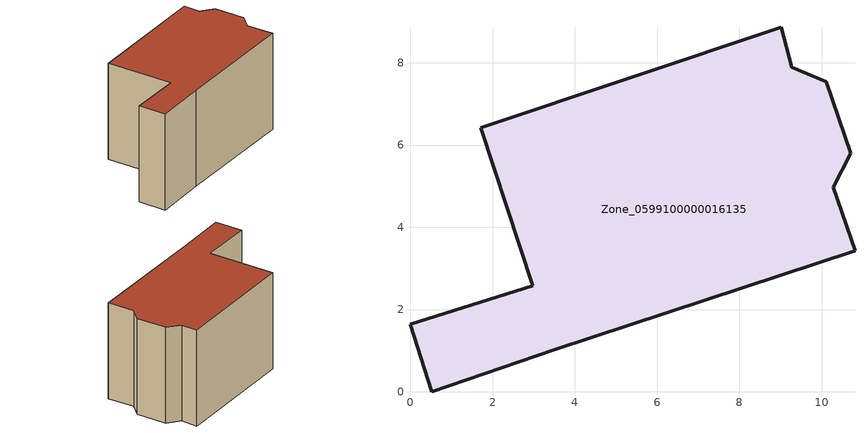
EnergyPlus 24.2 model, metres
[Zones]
Zone_0599100000016135
 floor ground (C_G): 2.97,2.57 1.71,6.42 9.01,8.86 9.27,7.89 10.11,7.54 10.71,5.8 10.28,4.97 10.81,3.42 3.49,1.03 0.51,0 0,1.64 z0
 wall outside (C_F): 10.71,5.8 10.11,7.54 9.27,7.89 9.01,8.86 1.71,6.42 2.97,2.57 0,1.64 0.51,0 3.49,1.03 10.81,3.42 10.28,4.97 10.71,5.8 z0:5.96
 roof outside (C_R): 3.49,1.03 10.81,3.42 10.28,4.97 10.71,5.8 10.11,7.54 9.27,7.89 9.01,8.86 1.71,6.42 2.97,2.57 0,1.64 0.51,0 z5.96
[BUILDING]
Pand.0599100000016135: North Axis=0; Terrain=City; Loads Convergence Tolerance Value=0.04; Temperature Convergence Tolerance Value=0.4; Solar Distribution=FullExterior; Maximum Number of Warmup Days=25; Minimum Number of Warmup Days=1
[Site:Location]
Rotterdam.The.Hague.AP_ZH_NLD Design_Conditions: Latitude=51.96; Longitude=4.45; Time Zone=1; Elevation=-4.5
[SITE:GROUNDTEMPERATURE:BUILDINGSURFACE]
18, 18, 18, 18, 18, 18, 18, 18, 18, 18, 18, 18
[MATERIAL] Thermal Absorptance=0.9; Solar Absorptance=0.7; Visible Absorptance=0.7
Name | Roughness | Thickness | Conductivity | Density | Specific Heat
G.TI.1946 | MediumSmooth | 0.15 | 1 | 540 | 1210
F.TI.1946 | Rough | 0.3 | 0.857143 | 1920 | 840
R.TI.1946 | MediumRough | 0.2 | 0.1 | 1500 | 1000
[CONSTRUCTION]
C_G: G.TI.1946
C_F: F.TI.1946
C_R: R.TI.1946
[ZONE]
Zone_0599100000016135: Type=1; Multiplier=1; Ceiling Height=Autocalculate; Volume=Autocalculate; Floor Area=autocalculate; Part of Total Floor Area=Yes
[ZONEINFILTRATION:DESIGNFLOWRATE]
Infil_Zone_0599100000016135: Zone or ZoneList or Space or SpaceList=Zone_0599100000016135; Schedule=AlwaysOn; Design Flow Rate Calculation Method=Flow/Area; Flow Rate per Floor Area=0.003; Constant Term Coefficient=1; Temperature Term Coefficient=0; Velocity Term Coefficient=0; Velocity Squared Term Coefficient=0
[HVACTEMPLATE:ZONE:IDEALLOADSAIRSYSTEM]
Zone_0599100000016135: Maximum Heating Supply Air Temperature=50; Minimum Cooling Supply Air Temperature=13; Maximum Heating Supply Air Humidity Ratio=0.0156; Minimum Cooling Supply Air Humidity Ratio=0.0077; Heating Limit=NoLimit; Cooling Limit=NoLimit; Dehumidification Control Type=ConstantSensibleHeatRatio; Cooling Sensible Heat Ratio=0.7; Dehumidification Setpoint=60; Humidification Control Type=None; Humidification Setpoint=30; Outdoor Air Method=None; Outdoor Air Flow Rate per Person=0.00944; Outdoor Air Flow Rate per Zone Floor Area=0; Outdoor Air Flow Rate per Zone=0; Demand Controlled Ventilation Type=None; Outdoor Air Economizer Type=NoEconomizer; Heat Recovery Type=None; Sensible Heat Recovery Effectiveness=0.7; Latent Heat Recovery Effectiveness=0.65
[ZONECONTROL:THERMOSTAT]
ThermostatControl_Zone_0599100000016135: Zone or ZoneList=Zone_0599100000016135; Control Type Schedule=DualSetpointControlType; Control 1=Thermostat_Zone_0599100000016135; Temperature Difference Between Cutout And Setpoint=0
[THERMOSTATSETPOINT:DUALSETPOINT]
Thermostat_Zone_0599100000016135: Heating Setpoint Temperature Schedule=HeatingSetpoint_Zone_0599100000016135; Cooling Setpoint Temperature Schedule=CoolingSetpoint_Zone_0599100000016135
[SCHEDULE:COMPACT]
HeatingSetpoint_Zone_0599100000016135: Through: 12/31, For: AllDays, Until: 24:00, 21
CoolingSetpoint_Zone_0599100000016135: Through: 12/31, For: AllDays, Until: 24:00, 24
DualSetpointControlType: Through: 12/31, For: AllDays, Until: 24:00, 4
AlwaysOn: Through: 12/31, For: AllDays, Until: 24:00, 1
